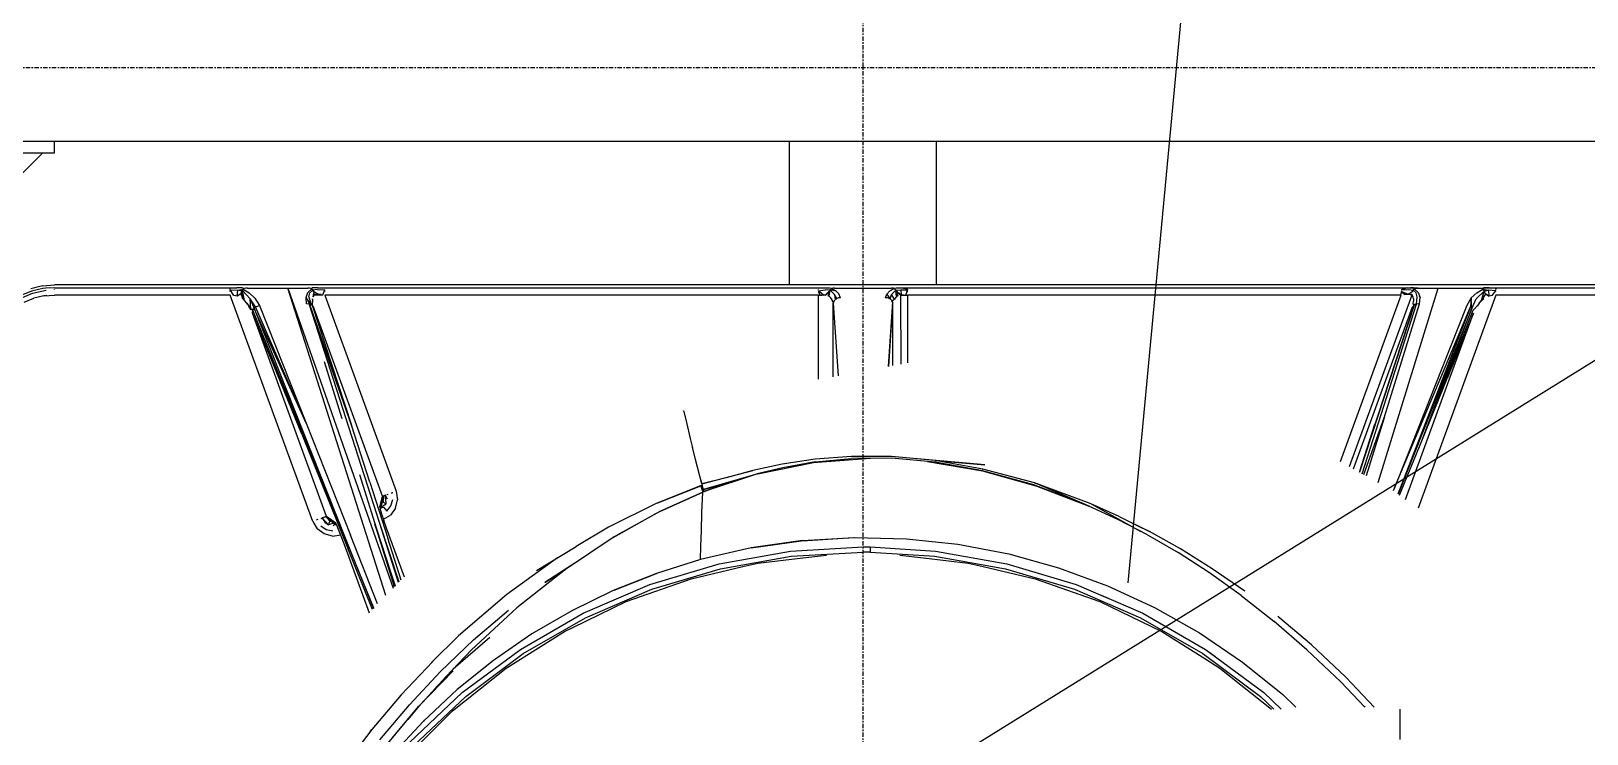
# Model space of a CAD drawing. Header units: millimetres. Extents: x -57554 to 16546, y 2142 to 98430.
# Drawn here: x -1001 to 57, y 35644 to 36122 of the extents above; entities that cross this region are included whole.
import ezdxf

# ---------------------------------------------------------------- set-up
doc = ezdxf.new("R2010")
doc.units = ezdxf.units.MM
doc.linetypes.add('DXK_LINE_DOT3', pattern=[5.9187, 2.979, -0.9799, 0.9799, -0.9799])
doc.layers.add('S-Z2-A_TEXTUAL_ANNOTATION', color=7, linetype='Continuous')

msp = doc.modelspace()

# ---------------------------------------------------------------- linework, layer by layer
at = {"color": 1, "linetype": 'DXK_LINE_DOT3'}
for p, q in [((-434.8, 28847.3), (-434.8, 41847.3)), ((-6934.8, 36097.3), (15065.2, 36097.3))]:
    msp.add_line(p, q, dxfattribs=at)
at = {"color": 2, "linetype": 'Continuous'}
for p, q in [((-1084.8, 36047.3), (215.2, 36047.3)), ((-984.8, 36039.3), (-984.8, 36047.3)), ((-484.8, 35949.4), (-484.8, 36047.3)), ((-384.8, 35949.4), (-384.8, 36047.3)), ((-1126.8, 35905.3), (-992.8, 36039.3)), ((-1092.8, 36039.3), (-984.8, 36039.3)), ((-1000.4, 35945.1), (-1007.7, 35942.1)), ((-993, 35948.7), (-1000.9, 35946.8)), ((-992.7, 35946.9), (-1000.4, 35945.1)), ((-999.8, 35943.7), (-990.4, 35945.8)), ((-993, 35948.7), (-984.8, 35949.4)), ((-990.6, 35947.1), (-992.7, 35946.9)), ((-984.8, 35947.5), (-990.6, 35947.1)), ((115.2, 35949.4), (-984.8, 35949.4)), ((-984.8, 35947.5), (-865.2, 35947.5)), ((-984.8, 35946.1), (-984.8, 35946.4)), ((-984.8, 35946), (-984.8, 35946.4)), ((-984.8, 35946), (-984.8, 35946.1)), ((-865.2, 35947.5), (-860.8, 35947.5)), ((-865.2, 35946.4), (-865.2, 35946.8)), ((-865.2, 35946.4), (-865.2, 35946.8)), ((-862.8, 35942.2), (-865.2, 35946)), ((-865.2, 35946), (-865.2, 35945.5)), ((-865.2, 35946), (-860.1, 35945.9)), ((-865.2, 35945), (-865.2, 35945.5)), ((-856.8, 35947.4), (-860.8, 35947.5)), ((-860.5, 35941.8), (-860.1, 35945.9)), ((-860.1, 35945.9), (-856.4, 35946.5)), ((-857.4, 35945.1), (-860.1, 35945.9)), ((-858.1, 35943.3), (-857.4, 35945.1)), ((-856.4, 35946.5), (-857.4, 35945.1)), ((-857, 35945.6), (-857.4, 35945.1)), ((-857, 35940.1), (-857.4, 35945.1)), ((-855.5, 35938.7), (-857, 35945.6)), ((-857, 35940.1), (-857, 35945.6)), ((-851.7, 35940), (-857, 35945.6)), ((-856.8, 35947.4), (-853.4, 35947.3)), ((-855.7, 35946.9), (-856.4, 35946.5)), ((-856.4, 35946.5), (-852.4, 35944.1)), ((-854.6, 35947.2), (-855.7, 35946.9)), ((-853.4, 35947.3), (-854.6, 35947.2)), ((-853.4, 35947.3), (-812.4, 35947.3)), ((-759.5, 35738.2), (-826.1, 35947.3)), ((-826.1, 35947.3), (-754.4, 35743.2)), ((-813.7, 35940.9), (-812.4, 35944.2)), ((-812.4, 35947.3), (-809.5, 35947.4)), ((-811.4, 35947.2), (-812.4, 35947.3)), ((-809.8, 35946.7), (-812.4, 35944.2)), ((-812.4, 35944.2), (-812.2, 35944.4)), ((-810.5, 35947), (-811.4, 35947.2)), ((-809, 35945.8), (-811.1, 35944)), ((-809.8, 35946.7), (-810.5, 35947)), ((-809.3, 35946.2), (-809.8, 35946.7)), ((-809.8, 35946.7), (-809.6, 35946.5)), ((-809, 35945.8), (-809.6, 35946.5)), ((-805.6, 35947.5), (-809.5, 35947.4)), ((-809.3, 35946.2), (-809, 35945.8)), ((-806, 35946.4), (-809, 35945.8)), ((-808.2, 35944.7), (-809, 35945.8)), ((-808.9, 35941.3), (-808.2, 35944.7)), ((-805.8, 35943.2), (-808.2, 35944.7)), ((-808.2, 35944.7), (-805.2, 35943.2)), ((-806, 35946.4), (-800.9, 35946)), ((-805.6, 35947.5), (-800.9, 35947.5)), ((-802.2, 35942.7), (-800.9, 35946)), ((-800.9, 35947.5), (-465.2, 35947.5)), ((-800.9, 35945.5), (-800.9, 35946)), ((-800.9, 35945), (-800.9, 35945.5)), ((-465.2, 35947.5), (-461.1, 35947.5)), ((-465.2, 35946), (-465.2, 35946.4)), ((-465.2, 35946), (-465.2, 35946.4)), ((-465.2, 35945.5), (-460.6, 35946)), ((-465.2, 35945.5), (-461.2, 35942.5)), ((-464, 35942.5), (-465.2, 35945.5)), ((-465.2, 35945.5), (-465.2, 35945)), ((-465.2, 35945), (-465.2, 35944.4)), ((-465.2, 35944.4), (-464, 35942.5)), ((-461.1, 35947.5), (-459.3, 35947.5)), ((-461.1, 35947.5), (-457.4, 35947.4)), ((-457.2, 35945.9), (-460.6, 35946)), ((-457.3, 35945.8), (-460.6, 35942.5)), ((-460.6, 35942.5), (-458.2, 35944.3)), ((-459.3, 35947.5), (-457.4, 35947.4)), ((-457.2, 35945.9), (-458.2, 35944.3)), ((-457.8, 35941.7), (-458.2, 35944.3)), ((-457.8, 35941.7), (-457.2, 35945.9)), ((-457.4, 35947.4), (-454.2, 35947.3)), ((-457.2, 35945.9), (-456, 35947)), ((-456, 35947), (-457.2, 35945.9)), ((-453.3, 35945.5), (-457.2, 35945.9)), ((-457.2, 35945.9), (-454.3, 35942.9)), ((-453.3, 35945.5), (-457.2, 35945.9)), ((-455.5, 35947.2), (-456, 35947)), ((-455.5, 35947.2), (-456, 35947)), ((-456, 35947), (-453.3, 35945.5)), ((-454.9, 35947.3), (-455.5, 35947.2)), ((-454.2, 35947.3), (-454.9, 35947.3)), ((-454.2, 35947.3), (-415.5, 35947.3)), ((-453.3, 35945.5), (-451.2, 35943.4)), ((-416.6, 35945.3), (-418.7, 35943.2)), ((-416.6, 35945.3), (-413.7, 35947)), ((-415.5, 35947.3), (-412.3, 35947.4)), ((-414.8, 35947.3), (-415.5, 35947.3)), ((-412.5, 35945.9), (-415.4, 35942.9)), ((-415.4, 35942.9), (-412.5, 35945.9)), ((-414.2, 35947.2), (-414.8, 35947.3)), ((-413.7, 35947), (-414.2, 35947.2)), ((-413.7, 35947), (-412.5, 35945.9)), ((-413.7, 35947), (-412.5, 35945.9)), ((-412.5, 35945.9), (-409.1, 35946)), ((-412.5, 35945.9), (-411.5, 35944.3)), ((-412, 35941.6), (-412.5, 35945.9)), ((-412.3, 35947.4), (-408.6, 35947.5)), ((-411.5, 35944.3), (-412, 35941.6)), ((-408.5, 35942.5), (-411.5, 35944.3)), ((-411.5, 35944.3), (-409.1, 35942.5)), ((-408.5, 35942.5), (-409.1, 35946)), ((-409.1, 35946), (-404.5, 35946)), ((-408.6, 35947.5), (-404.5, 35946.8)), ((-408.6, 35947.5), (-404.5, 35947.5)), ((-405.7, 35942.5), (-404.5, 35946)), ((-404.5, 35947.5), (-68.8, 35947.5)), ((-404.5, 35946), (-404.5, 35946.4)), ((-404.5, 35946.4), (-404.5, 35946)), ((-404.5, 35945.5), (-404.5, 35946)), ((-404.5, 35945), (-404.5, 35945.5)), ((-404.5, 35944.4), (-404.5, 35945)), ((-84.6, 35815.1), (-43.6, 35947.3)), ((-64.4, 35947.5), (-68.8, 35946)), ((-68.8, 35947.5), (-64.4, 35947.5)), ((-68.8, 35946), (-63.7, 35946.4)), ((-64.4, 35943.2), (-68.8, 35945)), ((-68.8, 35945), (-66.4, 35942.9)), ((-68.8, 35945), (-68.8, 35944.4)), ((-68.8, 35944.4), (-68.8, 35943.8)), ((-64.4, 35947.5), (-62.6, 35947.5)), ((-64.4, 35947.5), (-60.5, 35947.4)), ((-64.1, 35943.2), (-61.5, 35944.7)), ((-63.7, 35946.4), (-60.7, 35945.8)), ((-60.5, 35947.4), (-62.6, 35947.5)), ((-60.7, 35945.8), (-61.5, 35944.7)), ((-60.1, 35946.5), (-60.7, 35945.8)), ((-60.7, 35945.8), (-60.4, 35946.2)), ((-58.6, 35944), (-60.7, 35945.8)), ((-57.3, 35947.3), (-60.5, 35947.4)), ((-60.5, 35947.4), (-57.3, 35947.3)), ((-59.9, 35946.7), (-60.4, 35946.2)), ((-60.1, 35946.5), (-59.9, 35946.7)), ((-59.9, 35946.7), (-59.2, 35947)), ((-57.3, 35944.2), (-59.9, 35946.7)), ((-59.2, 35947), (-58.3, 35947.2)), ((-58.3, 35947.2), (-57.3, 35947.3)), ((-58.3, 35947.2), (-57.3, 35947.3)), ((-57.3, 35947.3), (-43.6, 35947.3)), ((-57.3, 35944.2), (-56, 35940.9)), ((-43.6, 35947.3), (-16.3, 35947.3)), ((-12.3, 35945.1), (-17.9, 35940)), ((-17.3, 35944.1), (-13.3, 35946.5)), ((-16.3, 35947.3), (-12.9, 35947.4)), ((-16.3, 35947.3), (-15, 35947.2)), ((-15, 35947.2), (-14, 35946.9)), ((-14.2, 35938.7), (-12.3, 35945.1)), ((-14, 35946.9), (-10.8, 35947.5)), ((-13.3, 35946.5), (-14, 35946.9)), ((-13.3, 35946.5), (-12.3, 35945.1)), ((-13.3, 35946.5), (-9.6, 35945.9)), ((-10.8, 35947.5), (-12.9, 35947.4)), ((-12.9, 35947.4), (-8.9, 35947.5)), ((-12.3, 35945.1), (-9.6, 35945.9)), ((-11.6, 35943.3), (-12.3, 35945.1)), ((-8.9, 35947.5), (-10.8, 35947.5)), ((-10.8, 35947.5), (-4.5, 35947.1)), ((-4.5, 35945.5), (-9.6, 35945.9)), ((-9.6, 35945.9), (-9, 35941.8)), ((-8.9, 35947.5), (-4.5, 35947.5)), ((-6.9, 35942.2), (-4.5, 35945.5)), ((-4.5, 35947.5), (115.2, 35947.5)), ((-4.5, 35946.4), (-4.5, 35946.8)), ((-4.5, 35946.8), (-4.5, 35946.4)), ((-4.5, 35945), (-4.5, 35945.5)), ((-1008.5, 35939.9), (-999.8, 35943.7)), ((-1005.4, 35937.6), (-998.8, 35940.3)), ((-991.9, 35942), (-998.8, 35940.3)), ((-991.9, 35942), (-984.8, 35942.5)), ((-990, 35942.1), (-991.9, 35942)), ((-865.2, 35942.5), (-984.8, 35942.5)), ((-809.1, 35788.5), (-865.2, 35942.5)), ((-860.5, 35941.8), (-862.8, 35942.2)), ((-858.1, 35943.3), (-860.5, 35941.8)), ((-858.1, 35943.3), (-857, 35940.1)), ((-857, 35940.1), (-855.5, 35938.7)), ((-854, 35937), (-855.5, 35938.7)), ((-853.6, 35936.4), (-854, 35937)), ((-854, 35937), (-852.6, 35935)), ((-851.2, 35932.7), (-852.6, 35935)), ((-852.4, 35944.1), (-848.5, 35940.5)), ((-851.2, 35932.7), (-851.7, 35940)), ((-848.1, 35934.4), (-851.7, 35940)), ((-851.7, 35940), (-849, 35933.3)), ((-849.8, 35932.3), (-848.1, 35934.4)), ((-848.5, 35940.5), (-845.4, 35935.5)), ((-848.1, 35934.4), (-845.4, 35935.5)), ((-813.7, 35855.3), (-848.1, 35934.4)), ((-845.4, 35935.5), (-813.7, 35855.3)), ((-810.4, 35936.1), (-813.7, 35940.9)), ((-813.7, 35940.9), (-811.3, 35936.4)), ((-813.3, 35936.5), (-813.7, 35940.9)), ((-811.3, 35936.4), (-813.3, 35936.5)), ((-811.7, 35941.4), (-811.1, 35944)), ((-811.7, 35941.4), (-810.4, 35936.1)), ((-782.8, 35854.1), (-811.5, 35936.5)), ((-763.6, 35787.1), (-811.5, 35936.5)), ((-811.3, 35936.4), (-810.4, 35936.1)), ((-809.5, 35935.7), (-811.3, 35936.4)), ((-811.3, 35936.4), (-782.8, 35854.1)), ((-810.4, 35936.1), (-809.5, 35935.7)), ((-809.2, 35939.5), (-809.5, 35935.7)), ((-809.5, 35935.7), (-809.3, 35938.4)), ((-808.5, 35934.4), (-809.5, 35935.7)), ((-809.5, 35935.7), (-782.8, 35854.1)), ((-809.2, 35940), (-809.3, 35938.4)), ((-809.2, 35939.5), (-809.2, 35940)), ((-808.3, 35942.6), (-808.9, 35941.3)), ((-808.9, 35941.3), (-808.4, 35942.5)), ((-761.7, 35805.7), (-808.5, 35934.4)), ((-807.6, 35943.4), (-808.4, 35942.5)), ((-805.8, 35943.2), (-808.3, 35942.6)), ((-808.3, 35942.6), (-802.2, 35942.7)), ((-803.5, 35942.9), (-805.8, 35943.2)), ((-803.5, 35942.9), (-802.2, 35942.7)), ((-465.2, 35942.5), (-800.9, 35942.5)), ((-800.9, 35942.5), (-752.3, 35809.1)), ((-465.2, 35942.5), (-462.8, 35942.5)), ((-465.2, 35885.4), (-465.2, 35942.5)), ((-460.6, 35942.5), (-462.8, 35942.5)), ((-458.7, 35942.4), (-457.8, 35941.7)), ((-457, 35940.9), (-457.8, 35941.7)), ((-456.4, 35940), (-457, 35940.9)), ((-456.2, 35939.8), (-456.4, 35940)), ((-456.4, 35940), (-455.8, 35938.9)), ((-455.8, 35938.9), (-456.2, 35939.8)), ((-455.8, 35938.9), (-455.4, 35937.7)), ((-455.4, 35937.7), (-454.1, 35939)), ((-455.2, 35936.4), (-455.1, 35936.9)), ((-455.2, 35887), (-455.2, 35936.4)), ((-455, 35937.5), (-455.1, 35936.9)), ((-455.1, 35936.9), (-451.7, 35887.6)), ((-454.8, 35938), (-455, 35937.5)), ((-454.5, 35938.5), (-454.8, 35938)), ((-454.1, 35939), (-454.5, 35938.5)), ((-452.7, 35940.1), (-454.3, 35942.9)), ((-454.3, 35942.9), (-453.7, 35939.4)), ((-453.7, 35939.4), (-454.1, 35939)), ((-453.2, 35939.8), (-453.7, 35939.4)), ((-452.7, 35940.1), (-453.2, 35939.8)), ((-452.1, 35940.4), (-452.7, 35940.1)), ((-451.5, 35940.6), (-452.1, 35940.4)), ((-450.8, 35940.7), (-451.5, 35940.6)), ((-450.2, 35940.7), (-451.2, 35943.4)), ((-450.2, 35940.7), (-450.8, 35940.7)), ((-419.5, 35940.7), (-418.7, 35943.2)), ((-418.9, 35940.7), (-419.5, 35940.7)), ((-418.2, 35940.6), (-418.9, 35940.7)), ((-418.7, 35943.2), (-416.5, 35939.8)), ((-417.6, 35940.4), (-418.2, 35940.6)), ((-414.9, 35938), (-417.8, 35893.9)), ((-417, 35940.1), (-417.6, 35940.4)), ((-417.4, 35893.9), (-414.5, 35936.4)), ((-416.5, 35939.8), (-417, 35940.1)), ((-416.5, 35939.8), (-415.4, 35942.9)), ((-416, 35939.4), (-416.5, 35939.8)), ((-415.6, 35939), (-416, 35939.4)), ((-415.2, 35938.5), (-415.6, 35939)), ((-413.5, 35939.7), (-415.4, 35942.9)), ((-415.2, 35938.5), (-413.5, 35939.7)), ((-414.4, 35937.5), (-415.2, 35938.5)), ((-414.9, 35938), (-415.2, 35938.5)), ((-414.7, 35937.5), (-414.9, 35938)), ((-414.6, 35936.9), (-414.7, 35937.5)), ((-414.5, 35936.4), (-414.6, 35936.9)), ((-414.5, 35894.5), (-414.5, 35936.4)), ((-412.8, 35940.7), (-413.5, 35939.7)), ((-412.8, 35940.7), (-411.4, 35942)), ((-412, 35941.6), (-412.8, 35940.7)), ((-412, 35941.6), (-411, 35942.4)), ((-411.4, 35942), (-412, 35941.6)), ((-411.4, 35942), (-411, 35942.4)), ((-408.9, 35895.5), (-409.1, 35942.5)), ((-406.8, 35942.5), (-409.1, 35942.5)), ((-409.1, 35942.5), (-404.5, 35942.5)), ((-406.8, 35942.5), (-405.7, 35942.5)), ((-68.8, 35942.5), (-404.5, 35942.5)), ((-404.5, 35942.5), (-404.5, 35896.3)), ((-110.1, 35829.2), (-68.8, 35942.5)), ((-103.9, 35825.8), (-61.4, 35942.6)), ((-101.2, 35824.3), (-61.2, 35934.4)), ((-97.2, 35822.1), (-60.1, 35935.7)), ((-60.1, 35935.7), (-97.1, 35822)), ((-95.3, 35821), (-58.4, 35936.4)), ((-80.4, 35859), (-56.4, 35936.5)), ((-73.3, 35811.5), (-21.6, 35934.4)), ((-21.6, 35934.4), (-71.1, 35807.1)), ((-68.8, 35943.2), (-68.8, 35943.8)), ((-64.1, 35943.2), (-66.4, 35942.9)), ((-61.4, 35942.6), (-66.4, 35942.9)), ((-64.1, 35943.2), (-61.4, 35942.6)), ((-62.1, 35943.4), (-61.3, 35942.5)), ((-60.8, 35941.4), (-61.3, 35942.5)), ((-60.1, 35935.7), (-61.2, 35934.4)), ((-60.5, 35940), (-60.8, 35941.4)), ((-60.6, 35936.5), (-60.4, 35938.4)), ((-60.1, 35935.7), (-60.6, 35936.5)), ((-60.6, 35936.5), (-59.3, 35936.1)), ((-60.5, 35940), (-60.4, 35938.4)), ((-58.4, 35936.4), (-60.1, 35935.7)), ((-59.3, 35936.1), (-60.1, 35935.7)), ((-58.4, 35936.4), (-59.3, 35936.1)), ((-58, 35941.4), (-58.6, 35944)), ((-58.4, 35936.4), (-58, 35941.4)), ((-56.4, 35936.5), (-58.4, 35936.4)), ((-4.5, 35942.5), (-57.3, 35797.6)), ((-56.4, 35936.5), (-56, 35940.9)), ((-56, 35940.9), (-56.3, 35941.8)), ((-24.3, 35935.5), (-41.3, 35892.5)), ((-21.2, 35940.6), (-24.3, 35935.5)), ((-21.2, 35940.6), (-21.6, 35934.4)), ((-17.3, 35944.1), (-21.2, 35940.6)), ((-20.7, 35933.3), (-21.2, 35940.6)), ((-20.7, 35933.3), (-17.9, 35940)), ((-19.9, 35932.3), (-16.1, 35936.4)), ((-15.7, 35937), (-17.1, 35935)), ((-16.1, 35936.4), (-15.7, 35937)), ((-12.8, 35940), (-15.7, 35937)), ((-15.7, 35937), (-14.2, 35938.7)), ((-11.6, 35943.3), (-14.2, 35938.7)), ((-14.2, 35938.7), (-12.7, 35940.1)), ((-9.2, 35941.8), (-11.6, 35943.3)), ((-11.6, 35943.3), (-9, 35941.8)), ((-6.9, 35942.2), (-9.2, 35941.8)), ((115.2, 35942.5), (-4.5, 35942.5)), ((-851.2, 35932.7), (-849, 35933.3)), ((-849.8, 35932.3), (-851.2, 35932.7)), ((-850, 35930.1), (-849.8, 35932.3)), ((-799.7, 35791.9), (-850, 35930.1)), ((-816.6, 35847.8), (-850, 35930.1)), ((-787.5, 35778.6), (-849.8, 35932.3)), ((-813.7, 35855.3), (-849, 35933.3)), ((-849, 35933.3), (-787.5, 35778.6)), ((-20.7, 35933.3), (-70.9, 35807)), ((-65.8, 35803.5), (-19.7, 35930.1)), ((-54.9, 35843.3), (-20.7, 35933.3)), ((-54.9, 35843.3), (-19.9, 35932.3)), ((-19.7, 35930.1), (-37.6, 35885.8)), ((-789.1, 35858.4), (-801.1, 35897.1)), ((-41.3, 35892.5), (-57.6, 35851.2)), ((-54.9, 35843.3), (-37.6, 35885.8)), ((-556.8, 35863.4), (-556.9, 35863.7)), ((-556.9, 35863.7), (-556.8, 35863.4)), ((-556.8, 35863.4), (-555, 35855.9)), ((-813.7, 35855.3), (-783.5, 35779.1)), ((-770.3, 35815.2), (-782.8, 35854.1)), ((-555, 35855.9), (-552.4, 35844.9)), ((-97.2, 35822.1), (-86.7, 35854.7)), ((-94.2, 35820.4), (-80.4, 35859)), ((-80.4, 35859), (-92.7, 35819.6)), ((-57.6, 35851.2), (-73.3, 35811.5)), ((-816.6, 35847.8), (-785, 35769.6)), ((-552.4, 35844.9), (-550.8, 35838.7)), ((-548.7, 35830.6), (-550.9, 35839.1)), ((-69.9, 35806.3), (-54.9, 35843.3)), ((-544.6, 35814.1), (-548.7, 35830.6)), ((-506.5, 35820.9), (-468.6, 35828.7)), ((-467.5, 35830.8), (-489.8, 35827.5)), ((-467.3, 35829), (-489.3, 35825.1)), ((-468.6, 35828.7), (-429.8, 35831.5)), ((-442.8, 35832.7), (-467.5, 35830.8)), ((-467.3, 35829), (-442.8, 35831.3)), ((-415.6, 35832.7), (-442.8, 35832.7)), ((-415.6, 35831.6), (-442.8, 35831.3)), ((-385.7, 35829.9), (-415.6, 35832.7)), ((-385.9, 35828.9), (-415.6, 35831.6)), ((-351.9, 35827.1), (-400.3, 35831.3)), ((-391.1, 35829.4), (-353.7, 35823)), ((-353.7, 35823), (-385.9, 35828.9)), ((-353.4, 35824.1), (-385.7, 35829.9)), ((-385.7, 35829.9), (-351.9, 35827.1)), ((-777.3, 35820.5), (-765.8, 35783.5)), ((-544.6, 35814.1), (-509.8, 35823.2)), ((-527.9, 35818.3), (-544.6, 35814.1)), ((-506.3, 35820.9), (-543.3, 35810.2)), ((-507.2, 35820.7), (-542.8, 35808.9)), ((-509.8, 35823.2), (-527.9, 35818.3)), ((-526.8, 35814.7), (-515.1, 35818.4)), ((-489.8, 35827.5), (-509.8, 35823.2)), ((-489.3, 35825.1), (-506.8, 35820.8)), ((-353.8, 35823), (-353.7, 35823)), ((-318.7, 35813.4), (-353.7, 35823)), ((-353.5, 35824.1), (-353.4, 35824.1)), ((-318.2, 35814.7), (-353.4, 35824.1)), ((-353, 35822.8), (-315.8, 35812.2)), ((-770.3, 35815.2), (-758.1, 35777.2)), ((-758.8, 35806.8), (-757.9, 35807.1)), ((-758.8, 35806.8), (-758.5, 35806.9)), ((-758.5, 35806.9), (-757.9, 35807.1)), ((-755.8, 35807.9), (-754.7, 35808.3)), ((-755.8, 35807.9), (-755.1, 35808.1)), ((-755.1, 35808.1), (-754.7, 35808.3)), ((-752.3, 35809.1), (-751.4, 35803.3)), ((-545.3, 35812.7), (-575.5, 35800.7)), ((-574.5, 35801.1), (-545.2, 35812.7)), ((-543.8, 35808.5), (-573.1, 35795.3)), ((-573.1, 35795.3), (-543.8, 35808.5)), ((-544.9, 35812.8), (-545.3, 35812.7)), ((-545.2, 35816.5), (-544.3, 35813)), ((-545.2, 35812.7), (-544.8, 35811.2)), ((-544.6, 35812.9), (-544.9, 35812.8)), ((-544.8, 35811.2), (-544.3, 35809.8)), ((-544.3, 35813), (-544.6, 35812.9)), ((-544.4, 35794.5), (-543.8, 35808.5)), ((-543.8, 35811.6), (-544.3, 35813)), ((-544.3, 35809.8), (-543.8, 35808.5)), ((-543.3, 35810.2), (-543.8, 35811.6)), ((-543.8, 35808.5), (-543.5, 35808.6)), ((-543.2, 35808.7), (-543.5, 35808.6)), ((-543.3, 35810.2), (-526.8, 35814.7)), ((-542.8, 35808.9), (-543.3, 35810.2)), ((-542.8, 35808.9), (-543.2, 35808.7)), ((-526.8, 35814.7), (-542.8, 35808.9)), ((-542.8, 35808.9), (-526.8, 35814.7)), ((-281.7, 35799.2), (-318.7, 35813.4)), ((-318.2, 35814.7), (-316.2, 35814)), ((-280.4, 35800.8), (-318.2, 35814.7)), ((-316.7, 35812.6), (-281.7, 35799.2)), ((-280.7, 35798.7), (-316.2, 35814)), ((-316.2, 35814), (-281.3, 35799)), ((-73.3, 35811.5), (-74.2, 35809.3)), ((-763.5, 35798.2), (-761.7, 35805.7)), ((-763.5, 35798.2), (-763.2, 35796.8)), ((-763.2, 35796.8), (-762.3, 35793.7)), ((-763.1, 35796.4), (-761.5, 35803.1)), ((-762.8, 35797.8), (-761.1, 35798.2)), ((-762.6, 35798.4), (-759.1, 35800.6)), ((-761.8, 35801.8), (-761.2, 35801.6)), ((-761.4, 35803.8), (-761.7, 35805.7)), ((-761.7, 35805.7), (-761.5, 35805.1)), ((-761.4, 35804.4), (-761.6, 35805.8)), ((-761.5, 35803.1), (-760.9, 35806)), ((-761.5, 35805.1), (-761.4, 35804.4)), ((-761.4, 35803.8), (-761.5, 35803.1)), ((-761.4, 35804.4), (-761.4, 35803.8)), ((-760.9, 35806), (-761.2, 35801.6)), ((-761.2, 35801.6), (-759.1, 35800.6)), ((-761.1, 35798.2), (-758.7, 35795.6)), ((-760.3, 35806.2), (-760.9, 35806)), ((-760.3, 35806.2), (-760.9, 35806)), ((-759.6, 35806.5), (-760.3, 35806.2)), ((-758.2, 35803.6), (-759.6, 35806.5)), ((-759.1, 35800.6), (-759.6, 35806.5)), ((-758.7, 35795.6), (-755.9, 35799.1)), ((-752.8, 35797.6), (-756.3, 35792.9)), ((-755.9, 35799.1), (-754.6, 35803.5)), ((-752.8, 35797.6), (-751.4, 35803.3)), ((-575.5, 35800.7), (-607.9, 35784.7)), ((-261.6, 35789.9), (-281.3, 35799)), ((-260.6, 35792), (-280.4, 35800.8)), ((-279.8, 35800.5), (-246, 35781.8)), ((-809.1, 35788.5), (-806, 35783.5)), ((-805.6, 35789.8), (-806.7, 35789.3)), ((-803.7, 35785.6), (-799.9, 35783.1)), ((-803.5, 35790.5), (-802.6, 35790.9)), ((-803.5, 35790.5), (-802.9, 35790.7)), ((-802.6, 35790.9), (-802.9, 35790.7)), ((-801.7, 35791.2), (-802.6, 35790.9)), ((-802.6, 35790.9), (-801, 35788.1)), ((-798.4, 35786.3), (-802.6, 35790.9)), ((-801.1, 35791.4), (-801.7, 35791.2)), ((-801.1, 35791.4), (-800.5, 35791.6)), ((-800.5, 35791.6), (-801.1, 35791.4)), ((-801, 35788.1), (-798.4, 35786.3)), ((-800.5, 35791.6), (-800.1, 35791.8)), ((-798.7, 35790.2), (-800.1, 35791.8)), ((-799.4, 35791.3), (-800.1, 35791.8)), ((-800.1, 35791.8), (-797.4, 35788.4)), ((-799.8, 35791.9), (-799.4, 35791.3)), ((-799.4, 35791.3), (-799.7, 35791.9)), ((-793.4, 35787.3), (-799.7, 35791.9)), ((-799.1, 35790.7), (-799.4, 35791.3)), ((-798.7, 35790.2), (-799.1, 35790.7)), ((-798.2, 35789.8), (-798.7, 35790.2)), ((-798.4, 35786.3), (-797.4, 35788.4)), ((-794.8, 35787.3), (-798.4, 35786.3)), ((-797.6, 35789.4), (-798.2, 35789.8)), ((-797.6, 35789.4), (-792.6, 35785.7)), ((-797.6, 35789.4), (-793.2, 35786.7)), ((-797.4, 35788.4), (-796.7, 35788.7)), ((-795.3, 35785.7), (-794.1, 35786.7)), ((-792.8, 35786.1), (-793.4, 35787.3)), ((-791.5, 35783.1), (-792.8, 35786.1)), ((-752.9, 35744.6), (-766.8, 35786.7)), ((-750.3, 35747.2), (-763.6, 35787.1)), ((-750.7, 35746.9), (-763.6, 35787.1)), ((-762.3, 35793.7), (-760.7, 35789.2)), ((-761, 35790), (-756.3, 35792.9)), ((-758.9, 35783.9), (-760.7, 35789.2)), ((-606.3, 35776.7), (-575.7, 35793.9)), ((-573.1, 35795.3), (-604.2, 35778.1)), ((-544.8, 35782.2), (-544.4, 35794.5)), ((-241.4, 35779.4), (-261.6, 35789.9)), ((-260.6, 35792), (-244.7, 35784)), ((-260.6, 35792), (-240.1, 35781.7)), ((-801.3, 35780), (-806, 35783.5)), ((-795.6, 35778.6), (-801.3, 35780)), ((-799.9, 35783.1), (-795.4, 35782.2)), ((-795.6, 35778.6), (-790.1, 35779.4)), ((-789.8, 35778.6), (-791.5, 35783.1)), ((-787.8, 35773.4), (-789.8, 35778.6)), ((-767.5, 35729.6), (-787.5, 35778.6)), ((-787.5, 35778.6), (-767.7, 35729.4)), ((-765.1, 35732.4), (-783.5, 35779.1)), ((-753.5, 35744.1), (-765.8, 35783.5)), ((-765.8, 35783.5), (-753, 35744.6)), ((-746.8, 35750.7), (-758.9, 35783.9)), ((-748.9, 35748.6), (-758.1, 35777.2)), ((-604.2, 35778.1), (-637.2, 35755.9)), ((-607.9, 35784.7), (-630, 35771.4)), ((-599.3, 35780.8), (-604.2, 35778.1)), ((-545.1, 35771.6), (-544.8, 35782.2)), ((-476, 35775.5), (-510.9, 35770.5)), ((-510.9, 35770.5), (-476.6, 35775.4)), ((-476, 35775.4), (-441.6, 35777.5)), ((-476, 35775.5), (-440.7, 35777.5)), ((-440.7, 35777.5), (-405.4, 35776.7)), ((-405.4, 35776.7), (-370.4, 35773)), ((-240.1, 35781.7), (-244.7, 35784)), ((-241.4, 35779.4), (-220.6, 35767.3)), ((-219, 35769.9), (-240.1, 35781.7)), ((-770.6, 35726.1), (-787.8, 35773.4)), ((-768.4, 35728.7), (-785, 35769.6)), ((-656.9, 35755.2), (-629.9, 35771.5)), ((-545.3, 35762.7), (-545.1, 35771.6)), ((-510.9, 35770.5), (-545.3, 35762.7)), ((-532.6, 35759.8), (-484.1, 35768.4)), ((-531.8, 35756.4), (-483.7, 35764.9)), ((-484.1, 35768.4), (-434.8, 35771.3)), ((-483.7, 35764.9), (-434.8, 35767.7)), ((-475.9, 35763.7), (-459.8, 35765.5)), ((-434.8, 35771.3), (-430, 35771.2)), ((-430, 35767.7), (-434.8, 35767.7)), ((-430, 35771.2), (-385.6, 35768.4)), ((-430, 35771.2), (-430, 35767.7)), ((-430, 35767.7), (-386, 35764.9)), ((-409.8, 35765.5), (-393.8, 35763.7)), ((-386, 35764.9), (-337.9, 35756.4)), ((-385.6, 35768.4), (-337.1, 35759.8)), ((-370.4, 35773), (-335.8, 35766.4)), ((-335.8, 35766.4), (-301.8, 35757)), ((-199.3, 35753.6), (-220.6, 35767.3)), ((-197.3, 35756.4), (-219, 35769.9)), ((-642.6, 35763.8), (-677.2, 35738.8)), ((-637.2, 35755.9), (-670.2, 35729.8)), ((-627.1, 35762.7), (-651.3, 35746.9)), ((-651.3, 35746.9), (-637.2, 35755.9)), ((-579.9, 35745.7), (-532.6, 35759.8)), ((-578.6, 35742.4), (-531.8, 35756.4)), ((-545.3, 35762.7), (-575.4, 35753.2)), ((-551.8, 35749.6), (-516.5, 35757.8)), ((-516.5, 35757.8), (-506.3, 35760.2)), ((-506.3, 35760.2), (-475.9, 35763.7)), ((-393.8, 35763.7), (-363.4, 35760.2)), ((-363.4, 35760.2), (-353.2, 35757.8)), ((-353.2, 35757.8), (-317.8, 35749.6)), ((-337.9, 35756.4), (-291.1, 35742.4)), ((-337.1, 35759.8), (-289.8, 35745.7)), ((-301.8, 35757), (-268.6, 35744.8)), ((-175.2, 35741.1), (-197.3, 35756.4)), ((-625.1, 35726.2), (-579.9, 35745.7)), ((-575.4, 35753.2), (-604.7, 35741.6)), ((-604.2, 35741.8), (-575.4, 35753.2)), ((-595.9, 35734.1), (-551.8, 35749.6)), ((-575.2, 35753.3), (-575.4, 35753.2)), ((-317.8, 35749.6), (-313.3, 35748)), ((-313.3, 35748), (-274.5, 35734.4)), ((-289.8, 35745.7), (-268.4, 35736.4)), ((-268.6, 35744.8), (-236.6, 35730)), ((-177.6, 35738.1), (-199.3, 35753.6)), ((-677.2, 35738.8), (-710, 35710.7)), ((-604.7, 35741.6), (-633, 35727.8)), ((-632.2, 35716.5), (-595.9, 35734.1)), ((-623.5, 35723), (-578.6, 35742.4)), ((-604.2, 35741.8), (-604.7, 35741.6)), ((-291.1, 35742.4), (-246.2, 35723)), ((-274.5, 35734.4), (-273.8, 35734.1)), ((-273.8, 35734.1), (-231.7, 35713.7)), ((-272.9, 35738.4), (-244.6, 35726.2)), ((-177.6, 35738.1), (-155.4, 35720.7)), ((-670.2, 35729.8), (-701.2, 35701.3)), ((-699.7, 35707.9), (-676, 35728.1)), ((-667.8, 35701.5), (-625.1, 35726.2)), ((-665.9, 35698.6), (-623.5, 35723)), ((-633, 35727.8), (-660.2, 35712)), ((-632.4, 35728.1), (-633, 35727.8)), ((-246.2, 35723), (-203.8, 35698.6)), ((-244.6, 35726.2), (-201.9, 35701.5)), ((-236.6, 35730), (-205.9, 35712.7)), ((-129.8, 35704.5), (-152.7, 35723.9)), ((-660.2, 35712), (-686.2, 35694)), ((-677.6, 35688.8), (-638, 35713.7)), ((-659.5, 35712.4), (-660.2, 35712)), ((-638, 35713.7), (-632.2, 35716.5)), ((-231.7, 35713.7), (-202.3, 35695.3)), ((-205.9, 35712.7), (-176.8, 35692.9)), ((-132.9, 35701.3), (-155.4, 35720.7)), ((-710, 35710.7), (-728.3, 35692.6)), ((-722.2, 35686.4), (-699.7, 35707.9)), ((-701.2, 35701.3), (-718.7, 35682.9)), ((-713.6, 35688.3), (-688.7, 35709.7)), ((-707.4, 35672.1), (-667.8, 35701.5)), ((-667.8, 35701.5), (-666.3, 35702.4)), ((-201.9, 35701.5), (-195.5, 35696.8)), ((-109.8, 35679.4), (-132.9, 35701.3)), ((-106.5, 35682.6), (-129.8, 35704.5)), ((-748.9, 35670.7), (-727.5, 35693.3)), ((-686.2, 35694), (-710.8, 35674.2)), ((-705.1, 35669.4), (-665.9, 35698.6)), ((-685.4, 35694.6), (-686.2, 35694)), ((-203.8, 35698.6), (-164.6, 35669.4)), ((-202.3, 35695.3), (-192.1, 35688.8)), ((-199.4, 35699.7), (-162.3, 35672.1)), ((-176.8, 35692.9), (-149.3, 35670.8)), ((-743.4, 35663.7), (-722.2, 35686.4)), ((-739.5, 35660), (-718.7, 35682.9)), ((-713.5, 35687), (-736.9, 35662.8)), ((-734.6, 35665.4), (-713.5, 35687)), ((-725.3, 35675.6), (-713.5, 35687)), ((-714.1, 35659.6), (-677.6, 35688.8)), ((-192.1, 35688.8), (-157, 35660.8)), ((-106.5, 35682.6), (-87.2, 35662.3)), ((-748.9, 35670.7), (-769, 35647)), ((-749.8, 35669.6), (-748.9, 35670.7)), ((-743.2, 35638.2), (-707.4, 35672.1)), ((-740.7, 35635.8), (-705.1, 35669.4)), ((-710.8, 35674.2), (-733.9, 35652.7)), ((-710.1, 35674.9), (-710.8, 35674.2)), ((-155.5, 35660.8), (-164.6, 35669.4)), ((-162.3, 35672.1), (-162.1, 35671.9)), ((-150.4, 35660.8), (-162.3, 35672.1)), ((-149.3, 35670.8), (-140.4, 35662.3)), ((-93.5, 35662.3), (-109.8, 35679.4)), ((-763.5, 35639.9), (-743.4, 35663.7)), ((-759.2, 35636.2), (-739.5, 35660)), ((-755.3, 35640.8), (-736.9, 35662.8)), ((-747.2, 35626.6), (-714.1, 35659.6)), ((-736.9, 35662.8), (-744.5, 35653.9)), ((-94, 35662.8), (-93.5, 35662.3)), ((-87.2, 35662.3), (-90.6, 35665.8)), ((-69.8, 35660.9), (-69.8, 35640.2)), ((-733.9, 35652.7), (-755.4, 35629.5)), ((-733.3, 35653.3), (-733.9, 35652.7)), ((-769, 35647), (-787.8, 35622.2)), ((-770.1, 35645.6), (-769, 35647))]:
    msp.add_line(p, q, dxfattribs=at)
at = {"layer": 'S-Z2-A_TEXTUAL_ANNOTATION'}
for p, q in [((-254.6, 35746.8), (-4.6, 38399.8)), ((202.7, 35984.8), (-2352, 34399.8))]:
    msp.add_line(p, q, dxfattribs=at)

doc.saveas('drawing.dxf')
